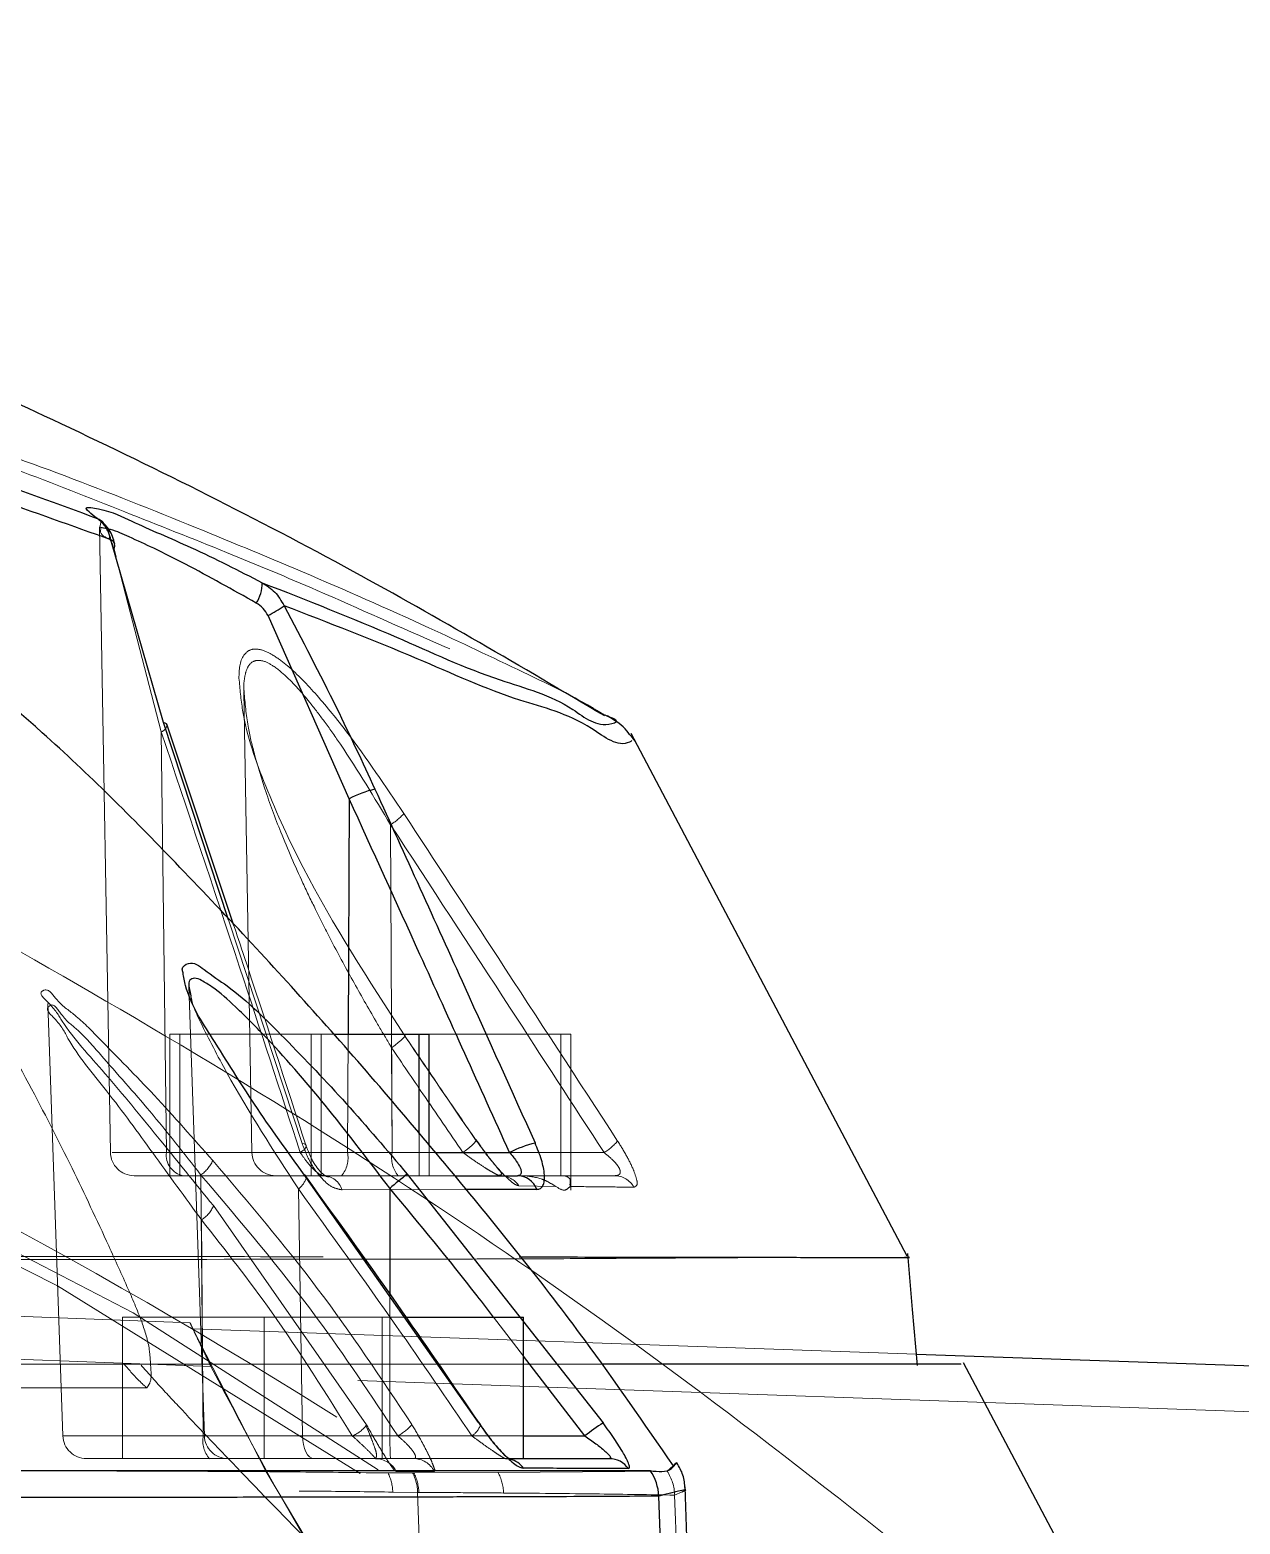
# Model space of a CAD drawing. Header units: millimetres. Extents: x 126 to 938, y 244 to 707.
# Drawn here: x 715.338 to 716.621, y 566.118 to 567.702 of the extents above; entities that cross this region are included whole.
import ezdxf

# ---------------------------------------------------------------- set-up
doc = ezdxf.new("R2010")
doc.units = ezdxf.units.MM
doc.linetypes.add('HIDDEN', pattern=[1.905, 1.27, -0.635])

msp = doc.modelspace()

# ---------------------------------------------------------------- linework, layer by layer
at = {"color": 7, "linetype": 'HIDDEN', "lineweight": 18}
for p, q in [((715.4132, 567.18), (715.4117, 567.1732)), ((715.4117, 567.1751), (715.4233, 566.5118)), ((715.4129, 567.1726), (715.4128, 567.1719)), ((715.4132, 567.1745), (715.4129, 567.1726)), ((715.429, 567.1436), (715.4771, 566.958)), ((715.5647, 567.0007), (715.5733, 566.5118)), ((715.4771, 566.958), (715.4826, 566.5118)), ((715.9778, 566.95), (715.9752, 566.9532)), ((715.9802, 566.947), (715.9778, 566.95)), ((715.7203, 566.8594), (715.7218, 566.5118)), ((715.6265, 566.5213), (715.5483, 566.7587)), ((715.5229, 566.2114), (715.5062, 566.6883)), ((715.3569, 566.6699), (715.3729, 566.2114)), ((715.6604, 566.6373), (715.4862, 566.6373)), ((715.4862, 566.6373), (715.4862, 566.4873)), ((715.4967, 566.4873), (715.4967, 566.6373)), ((715.7612, 566.6373), (715.4967, 566.6373)), ((715.9007, 566.6373), (715.6362, 566.6373)), ((715.6362, 566.6373), (715.6362, 566.4873)), ((715.6467, 566.4873), (715.6467, 566.6373)), ((715.6467, 566.6373), (715.9112, 566.6373)), ((715.6753, 566.6373), (715.6747, 566.5118)), ((715.9007, 566.4873), (715.9007, 566.6373)), ((715.9112, 566.4719), (715.9112, 566.6373)), ((715.7213, 566.623), (715.7218, 566.5118)), ((715.7507, 566.4873), (715.7507, 566.5312)), ((715.6747, 566.5118), (715.4251, 566.5118)), ((715.6245, 566.5118), (715.4826, 566.5118)), ((715.5733, 566.5118), (715.7218, 566.5118)), ((715.6747, 566.5118), (715.7673, 566.5118)), ((715.9466, 566.5118), (715.7218, 566.5118)), ((715.7218, 566.5118), (715.797, 566.5118)), ((715.7612, 566.4873), (715.7612, 566.519)), ((715.5192, 566.488), (715.5217, 566.2114)), ((715.6684, 566.4873), (715.4483, 566.4873)), ((715.7507, 566.4873), (715.4862, 566.4873)), ((715.4967, 566.4873), (715.7612, 566.4873)), ((715.5002, 566.4873), (715.6492, 566.4873)), ((715.5983, 566.4873), (715.7283, 566.4873)), ((715.6225, 566.4732), (715.6269, 566.2114)), ((715.9007, 566.4873), (715.6362, 566.4873)), ((715.8615, 566.4873), (715.6467, 566.4873)), ((715.6492, 566.4873), (715.7884, 566.4873)), ((715.8547, 566.4873), (715.6684, 566.4873)), ((715.8002, 566.4726), (715.6688, 566.4722)), ((715.7283, 566.4873), (715.9576, 566.4873)), ((715.8364, 566.4873), (715.7283, 566.4873)), ((715.8615, 566.4873), (715.8364, 566.4873)), ((715.8562, 566.4766), (715.8955, 566.476)), ((715.9007, 566.4873), (715.9048, 566.4873)), ((715.9576, 566.4873), (715.9048, 566.4873)), ((715.5197, 566.4406), (715.5217, 566.2114)), ((715.5325, 566.4555), (715.6947, 566.2231)), ((715.7195, 566.3618), (715.7196, 566.2114)), ((716.9549, 566.2256), (713.2468, 566.3553)), ((715.5077, 566.3314), (714.7834, 566.359)), ((714.7858, 566.3588), (715.5076, 566.3313)), ((715.4362, 566.1873), (715.4362, 566.3373)), ((715.4362, 566.3373), (715.7112, 566.3373)), ((715.7112, 566.3373), (715.4362, 566.3373)), ((715.5862, 566.1873), (715.5862, 566.3373)), ((715.5862, 566.3373), (715.7351, 566.3373)), ((715.8612, 566.3373), (715.5862, 566.3373)), ((715.7112, 566.1873), (715.7112, 566.3373)), ((715.8612, 566.2959), (715.8294, 566.3373)), ((715.5106, 566.325), (716.2778, 566.2982)), ((715.5298, 566.285), (714.7867, 566.3132)), ((715.9442, 566.2873), (712.4737, 566.2873)), ((715.3158, 566.2873), (715.4378, 566.2873)), ((715.4378, 566.2873), (716.3251, 566.2873)), ((715.315, 566.2623), (715.4617, 566.2623)), ((715.315, 566.2623), (715.4618, 566.2623)), ((715.4618, 566.2623), (715.4617, 566.2623)), ((715.6978, 566.2134), (715.6944, 566.2217)), ((715.8155, 566.2232), (715.8141, 566.2252)), ((715.3729, 566.2114), (715.5217, 566.2114)), ((715.7279, 566.2114), (715.5217, 566.2114)), ((715.5217, 566.2114), (715.6797, 566.2114)), ((715.6269, 566.2114), (715.5229, 566.2114)), ((715.5229, 566.2114), (715.7196, 566.2114)), ((715.8065, 566.2114), (715.6269, 566.2114)), ((715.7196, 566.2114), (715.8612, 566.2114)), ((715.3978, 566.1873), (715.5282, 566.1873)), ((715.4362, 566.1873), (715.7112, 566.1873)), ((715.7112, 566.1873), (715.4362, 566.1873)), ((715.5282, 566.1873), (715.7445, 566.1873)), ((715.7042, 566.1873), (715.5282, 566.1873)), ((715.5478, 566.1873), (715.6389, 566.1873)), ((715.7201, 566.1873), (715.5478, 566.1873)), ((715.5862, 566.1873), (715.8612, 566.1873)), ((715.8612, 566.1873), (715.5862, 566.1873)), ((715.6389, 566.1873), (715.8421, 566.1873)), ((715.7445, 566.1873), (715.7042, 566.1873)), ((715.9524, 566.1873), (715.7201, 566.1873)), ((715.7435, 566.1723), (715.7175, 566.1721)), ((715.7264, 566.1735), (715.7666, 566.1737)), ((715.8341, 566.1727), (715.7448, 566.1723)), ((716.0136, 566.1739), (715.8341, 566.1727)), ((716.0195, 566.1792), (716.0136, 566.1739)), ((715.7225, 566.1518), (715.7489, 566.1513)), ((715.7489, 566.1513), (715.7529, 566.0373)), ((716.0214, 566.1486), (716.0294, 566.1521))]:
    msp.add_line(p, q, dxfattribs=at)
at = {"color": 7, "linetype": 'Continuous', "lineweight": 25}
for p, q in [((715.4135, 567.1817), (715.4132, 567.18)), ((715.4795, 566.9677), (715.4238, 567.1616)), ((715.4268, 567.1517), (715.429, 567.1436)), ((715.6764, 566.8869), (715.5904, 567.0812)), ((715.5483, 566.7587), (715.4795, 566.9677)), ((715.5541, 566.7525), (715.4833, 566.9649)), ((715.9491, 566.9748), (715.9477, 566.9756)), ((715.6764, 566.8869), (715.6753, 566.6373)), ((715.5062, 566.6883), (715.5084, 566.6781)), ((715.6604, 566.6373), (715.7507, 566.6373)), ((715.7507, 566.6373), (715.7612, 566.6373)), ((715.7507, 566.5312), (715.7507, 566.6373)), ((715.7612, 566.519), (715.7612, 566.6373)), ((715.7673, 566.5118), (715.8464, 566.5118)), ((715.8134, 566.2255), (715.6289, 566.488)), ((715.7379, 566.4889), (715.9455, 566.2253)), ((715.7194, 566.4739), (715.7195, 566.3618)), ((715.7884, 566.4873), (715.8547, 566.4873)), ((715.8754, 566.4728), (715.8002, 566.4726)), ((715.7351, 566.3373), (715.8612, 566.3373)), ((715.8612, 566.1873), (715.8612, 566.3373)), ((716.2778, 566.2982), (717.0033, 566.2728)), ((715.9262, 566.2114), (715.8612, 566.2959)), ((716.3247, 566.2873), (715.9442, 566.2873)), ((716.54, 565.8872), (716.3278, 566.2889)), ((715.8223, 566.2133), (715.8155, 566.2232)), ((715.8612, 566.2114), (715.9262, 566.2114)), ((715.8421, 566.1873), (715.9524, 566.1873)), ((716.0368, 566.0365), (716.0325, 566.1573))]:
    msp.add_line(p, q, dxfattribs=at)
at = {"color": 7, "linetype": 'Continuous', "lineweight": 25, "flags": 128}
for points in [[(715.4833, 566.9649), (715.4833, 566.9654), (715.4826, 566.9664), (715.4814, 566.9672), (715.4795, 566.9677)], [(716.268, 566.4021), (716.1762, 566.5758), (715.9753, 566.9562)], [(716.2788, 566.2861), (716.2736, 566.3454), (716.2685, 566.4046)], [(715.8155, 566.2231), (715.8154, 566.224), (715.8147, 566.225), (715.8134, 566.2255)], [(716.0087, 566.0373), (716.0064, 566.099), (716.0045, 566.1476)]]:
    msp.add_lwpolyline(points, dxfattribs=at)
at = {"color": 7, "linetype": 'HIDDEN', "lineweight": 18, "flags": 128}
for points in [[(715.7346, 566.6368), (715.7355, 566.6366), (715.7356, 566.6359), (715.7349, 566.6346), (715.7334, 566.6329), (715.7313, 566.6308), (715.7284, 566.6284), (715.7251, 566.6257), (715.7213, 566.623)], [(715.6245, 566.5118), (715.627, 566.5135), (715.6289, 566.5151), (715.6302, 566.5167), (715.6308, 566.518), (715.6307, 566.5192), (715.6299, 566.5202), (715.6285, 566.5209), (715.6265, 566.5213)], [(715.8103, 566.5258), (715.8111, 566.5256), (715.8111, 566.5248), (715.8104, 566.5235), (715.8089, 566.5218), (715.8067, 566.5197), (715.8039, 566.5172), (715.8007, 566.5146), (715.797, 566.5118)], [(715.6389, 566.1873), (715.6366, 566.1877), (715.6344, 566.1891), (715.6323, 566.1913), (715.6305, 566.1943), (715.629, 566.1979), (715.6279, 566.2021), (715.6272, 566.2066), (715.6269, 566.2114)], [(715.8421, 566.1873), (715.8449, 566.1871), (715.847, 566.1867)], [(716.0214, 566.1486), (716.0236, 566.0863), (716.0254, 566.0373)]]:
    msp.add_lwpolyline(points, dxfattribs=at)
at = {"color": 7, "linetype": 'Continuous', "lineweight": 25}
for centre, radius, start, end in [((715.4002, 567.1648), 0.0215, 38.8161, 65.2087), ((715.4215, 567.1555), 0.0065, 324.8113, 69.6792), ((715.5476, 567.1149), 0.0365, 325.9733, 1.8899), ((715.5134, 567.2273), 0.1651, 297.7986, 304.6979), ((715.7297, 566.7865), 0.1137, 103.2677, 117.998), ((715.9005, 566.4086), 0.1165, 103.379, 117.6683), ((715.6287, 566.4857), 0.00231, 356.9777, 84.062), ((716.0874, 566.0382), 0.5703, 127.7966, 130.1902), ((715.8542, 566.4645), 0.0228, 21.3434, 88.6493), ((716.2304, 565.8075), 0.5056, 124.2855, 126.988), ((715.9523, 566.1627), 0.0245, 34.8557, 89.8352), ((715.8417, 566.1635), 0.0238, 34.6751, 77.1637), ((715.9543, 566.1458), 0.0503, 1.9631, 34.8042)]:
    msp.add_arc(centre, radius, start, end, dxfattribs=at)
at = {"color": 7, "linetype": 'HIDDEN', "lineweight": 18}
for centre, radius, start, end in [((715.4016, 567.1647), 0.0205, 353.5148, 41.4724), ((712.4737, 561.1872), 5.95, 2.00006, 86.80824), ((712.4737, 561.1872), 5.95, 2.00004, 86.80827), ((712.4737, 561.1873), 5.9354, 1.99996, 88.00004), ((715.4734, 566.9675), 0.0103, 291.3907, 345.412), ((715.6843, 566.9163), 0.0673, 302.2702, 317.9914), ((712.4737, 561.1873), 5.5, 270, 90), ((712.4737, 561.1873), 5.5, 270, 90), ((715.9153, 566.5632), 0.0602, 301.3799, 319.3782), ((715.4483, 566.5123), 0.025, 181.012, 269.994), ((715.5046, 566.509), 0.0222, 172.6434, 258.5962), ((715.5983, 566.5123), 0.025, 181.012, 269.9872), ((715.6459, 566.5062), 0.0293, 319.8593, 11.0954), ((715.7503, 566.5062), 0.029, 168.8194, 220.6945), ((715.7503, 566.5062), 0.029, 168.8194, 220.6945), ((715.4962, 566.5198), 0.0392, 305.9541, 335.1206), ((715.609, 566.4916), 0.0228, 306.0984, 344.7048), ((715.6483, 566.4657), 0.0216, 17.6724, 87.5001), ((715.8363, 566.4633), 0.024, 33.7983, 89.7246), ((715.9574, 566.4633), 0.024, 29.5206, 89.629), ((715.5054, 566.4659), 0.029, 299.3311, 338.9635), ((717.7737, 567.3873), 2.5, 205.1443, 266.2216), ((715.6672, 566.243), 0.034, 291.5929, 324.0673), ((715.7044, 566.2562), 0.0506, 297.6944, 319.4354), ((715.7936, 566.2305), 0.0231, 303.8633, 341.1182), ((715.3978, 566.2123), 0.025, 182.0031, 269.9993), ((715.5497, 566.2059), 0.0285, 168.9655, 221.0303), ((715.5497, 566.2059), 0.0285, 168.9655, 221.0303), ((715.5478, 566.2123), 0.025, 181.9914, 270.0042), ((716.0128, 566.2055), 0.2932, 178.8516, 183.5684), ((715.7042, 566.1624), 0.0248, 26.4535, 89.9429), ((715.7445, 566.1624), 0.0249, 27.1347, 89.9538), ((715.6724, 566.1501), 0.0502, 1.9128, 25.9538), ((715.6989, 566.1496), 0.0501, 1.9948, 26.8904), ((715.7001, 566.1496), 0.0502, 2.0044, 26.8957), ((715.7899, 566.1491), 0.0502, 1.9962, 28.0735), ((715.9714, 566.1469), 0.0501, 1.9676, 32.5957)]:
    msp.add_arc(centre, radius, start, end, dxfattribs=at)
at = {"color": 7, "linetype": 'Continuous', "lineweight": 25}
for points, knots in [([(715.9473, 566.9748), (715.8589, 567.0269), (715.6709, 567.1376), (715.3822, 567.282), (715.0989, 567.408), (714.8409, 567.4984), (714.611, 567.5636), (714.3762, 567.6161), (714.1415, 567.6544), (713.9136, 567.6777), (713.73, 567.6878), (713.5792, 567.6897), (713.4399, 567.6918), (713.287, 567.6943), (713.1261, 567.697), (712.9588, 567.6993), (712.7906, 567.7011), (712.608, 567.7022), (712.4231, 567.7024), (712.2382, 567.7016), (712.0651, 567.7001), (711.9007, 567.6981), (711.7619, 567.696), (711.6575, 567.6943), (711.586, 567.6931), (711.5201, 567.692), (711.4307, 567.6906), (711.2946, 567.6892), (711.1095, 567.6831), (710.8739, 567.6625), (710.5927, 567.621), (710.2905, 567.553), (709.966, 567.453), (709.6233, 567.3111), (709.281, 567.1416), (709.0601, 567.0087), (708.9613, 566.9493)], [0, 0, 0, 0, 0.042317, 0.089996, 0.133112, 0.170162, 0.202711, 0.231659, 0.269359, 0.300793, 0.326131, 0.345201, 0.363018, 0.383587, 0.408298, 0.429454, 0.452599, 0.477716, 0.504787, 0.528891, 0.554031, 0.576178, 0.596736, 0.611307, 0.619266, 0.626248, 0.638513, 0.65615, 0.682407, 0.714891, 0.753716, 0.799573, 0.842587, 0.893645, 0.952443, 1, 1, 1, 1]), ([(712.5379, 567.6533), (712.6813, 567.6507), (712.9647, 567.6455), (713.384, 567.6158), (713.7896, 567.5787), (714.1747, 567.5223), (714.5328, 567.45), (714.8581, 567.3673), (715.148, 567.2802), (715.3259, 567.2149), (715.4092, 567.1843)], [0, 0, 0, 0, 0.147075, 0.29069, 0.431075, 0.564792, 0.689696, 0.805592, 0.909034, 1, 1, 1, 1]), ([(715.4238, 567.1616), (715.3418, 567.1909), (715.1666, 567.2535), (714.8813, 567.3369), (714.5611, 567.4167), (714.2087, 567.4866), (713.8291, 567.5421), (713.4284, 567.5787), (713.0134, 567.6086), (712.7329, 567.615), (712.591, 567.6182)], [0, 0, 0, 0, 0.0905468, 0.193578, 0.3091219, 0.4337747, 0.5672582, 0.7080876, 0.8523397, 1, 1, 1, 1]), ([(715.4092, 567.1843), (715.4028, 567.1891), (715.3912, 567.1978), (715.4233, 567.1926), (715.4522, 567.1776), (715.5148, 567.1518), (715.5594, 567.1288), (715.584, 567.1161)], [0, 0, 0, 0, 0.072597, 0.131029, 0.302487, 0.615751, 1, 1, 1, 1]), ([(715.4238, 567.1616), (715.423, 567.1643), (715.4214, 567.1693), (715.4172, 567.1775), (715.4122, 567.1817), (715.4092, 567.1843)], [0, 0, 0, 0, 0.3038554, 0.5699757, 1, 1, 1, 1]), ([(715.5778, 567.0945), (715.5529, 567.1085), (715.5171, 567.1286), (715.4719, 567.1516), (715.4454, 567.1636), (715.427, 567.172), (715.4166, 567.1739), (715.4132, 567.1745)], [0, 0, 0, 0, 0.466757, 0.672248, 0.828442, 0.943209, 1, 1, 1, 1]), ([(715.4279, 567.1569), (715.4272, 567.1597), (715.4257, 567.1649), (715.4215, 567.1738), (715.4166, 567.1786), (715.4135, 567.1817)], [0, 0, 0, 0, 0.297399, 0.559316, 1, 1, 1, 1]), ([(715.584, 567.1161), (715.5888, 567.1131), (715.5986, 567.1068), (715.6044, 567.0967), (715.6074, 567.0916)], [0, 0, 0, 0, 0.485647, 1, 1, 1, 1]), ([(715.584, 567.1161), (715.6317, 567.0974), (715.7163, 567.0643), (715.824, 567.0138), (715.9039, 566.9939), (715.9391, 566.9613), (715.9636, 566.9696), (715.9551, 566.9726), (715.9491, 566.9748)], [0, 0, 0, 0, 0.368537, 0.653771, 0.853766, 0.958783, 0.971157, 1, 1, 1, 1]), ([(715.5904, 567.0812), (715.5888, 567.0839), (715.5856, 567.0893), (715.5804, 567.0927), (715.5778, 567.0945)], [0, 0, 0, 0, 0.501374, 1, 1, 1, 1]), ([(715.9761, 566.9486), (715.9753, 566.9481), (715.9622, 566.9401), (715.92, 566.9752), (715.8469, 566.9914), (715.7377, 567.0417), (715.6544, 567.0736), (715.6073, 567.0916)], [0, 0, 0, 0, 0.007425, 0.114788, 0.321322, 0.617007, 1, 1, 1, 1]), ([(715.6074, 567.0916), (715.6262, 567.0556), (715.6599, 566.9916), (715.6903, 566.926), (715.7037, 566.8972)], [0, 0, 0, 0, 0.560828, 1, 1, 1, 1]), ([(716.0201, 566.1796), (715.9891, 566.2246), (715.9172, 566.3291), (715.7899, 566.4873), (715.6456, 566.6563), (715.4986, 566.8141), (715.3635, 566.9502), (715.2719, 567.0239), (715.2316, 567.0564)], [0, 0, 0, 0, 0.138375, 0.321669, 0.514597, 0.701988, 0.868716, 1, 1, 1, 1]), ([(715.9752, 566.9532), (715.9732, 566.9559), (715.9666, 566.9649), (715.9569, 566.9707), (715.9501, 566.9748)], [0, 0, 0, 0, 0.302793, 1, 1, 1, 1]), ([(715.8464, 566.5118), (715.8147, 566.5819), (715.7583, 566.707), (715.7014, 566.8319), (715.6764, 566.8869)], [0, 0, 0, 0, 0.560018, 1, 1, 1, 1]), ([(715.7037, 566.8972), (715.7355, 566.8272), (715.7923, 566.7022), (715.8487, 566.577), (715.8735, 566.522)], [0, 0, 0, 0, 0.5599785, 1, 1, 1, 1]), ([(715.5002, 566.7025), (715.4998, 566.7038), (715.4983, 566.708), (715.5092, 566.7164), (715.5265, 566.7024), (715.5611, 566.6801), (715.6114, 566.6297), (715.6746, 566.5637), (715.7166, 566.5142), (715.7379, 566.4889)], [0, 0, 0, 0, 0.011172, 0.037693, 0.090691, 0.179945, 0.423608, 0.706073, 1, 1, 1, 1]), ([(715.6289, 566.488), (715.6109, 566.5129), (715.5766, 566.5601), (715.5356, 566.6271), (715.5055, 566.6727), (715.501, 566.6979), (715.5002, 566.7025)], [0, 0, 0, 0, 0.365852, 0.694776, 0.944398, 1, 1, 1, 1]), ([(715.7194, 566.4739), (715.6982, 566.5018), (715.6567, 566.5563), (715.6018, 566.6205), (715.5597, 566.6632), (715.5365, 566.6842), (715.5215, 566.6936), (715.5134, 566.6976), (715.5062, 566.695), (715.5062, 566.6907), (715.5062, 566.6883)], [0, 0, 0, 0, 0.331024, 0.646108, 0.795359, 0.898188, 0.938388, 0.964004, 0.979708, 1, 1, 1, 1]), ([(715.8754, 566.4728), (715.8767, 566.473), (715.8794, 566.4734), (715.8822, 566.477), (715.8834, 566.482), (715.8835, 566.4913), (715.8804, 566.5051), (715.8759, 566.516), (715.8735, 566.522)], [0, 0, 0, 0, 0.0699534, 0.1425405, 0.2348328, 0.3511089, 0.6486733, 1, 1, 1, 1]), ([(715.8464, 566.5118), (715.8489, 566.5089), (715.8533, 566.5037), (715.8575, 566.4967), (715.8589, 566.492), (715.8588, 566.4893), (715.8571, 566.4874), (715.8556, 566.4873), (715.8547, 566.4873)], [0, 0, 0, 0, 0.374051, 0.669721, 0.777573, 0.854455, 0.919949, 1, 1, 1, 1]), ([(715.8141, 566.2252), (715.7872, 566.2645), (715.7274, 566.3522), (715.6653, 566.4382), (715.631, 566.4856)], [0, 0, 0, 0, 0.448741, 1, 1, 1, 1]), ([(715.8294, 566.3373), (715.8237, 566.3448), (715.7882, 566.3912), (715.7508, 566.4362), (715.7194, 566.4739)], [0, 0, 0, 0, 0.16196, 1, 1, 1, 1]), ([(715.8566, 566.4011), (715.8975, 566.4011), (715.9883, 566.401), (716.1345, 566.4007), (716.1849, 566.4007), (716.2805, 566.4005), (716.2664, 566.4006), (716.2653, 566.4006)], [0, 0, 0, 0, 0.305211, 0.676723, 0.905794, 0.992756, 1, 1, 1, 1]), ([(715.8134, 566.2255), (715.8174, 566.2198), (715.8254, 566.2085), (715.8365, 566.1957), (715.8455, 566.1867), (715.8515, 566.1817), (715.8566, 566.1781), (715.8599, 566.1774), (715.8613, 566.1771)], [0, 0, 0, 0, 0.30096, 0.598981, 0.735095, 0.85137, 0.94052, 1, 1, 1, 1]), ([(715.9724, 566.1767), (715.9729, 566.1771), (715.9742, 566.1781), (715.9725, 566.182), (715.9707, 566.1867), (715.9654, 566.1961), (715.9572, 566.2091), (715.9496, 566.2197), (715.9455, 566.2253)], [0, 0, 0, 0, 0.026653, 0.083757, 0.181452, 0.312833, 0.637631, 1, 1, 1, 1]), ([(715.9262, 566.2114), (715.9301, 566.2086), (715.9375, 566.2035), (715.9457, 566.1971), (715.9508, 566.1922), (715.9528, 566.1901), (715.954, 566.1877), (715.9529, 566.1874), (715.9524, 566.1873)], [0, 0, 0, 0, 0.382205, 0.710039, 0.838455, 0.922136, 0.966026, 1, 1, 1, 1]), ([(715.8475, 566.1866), (715.8472, 566.1867), (715.8459, 566.187), (715.8438, 566.1889), (715.8421, 566.1904), (715.8411, 566.1912)], [0, 0, 0, 0, 0.126578, 0.512739, 1, 1, 1, 1]), ([(712.4737, 566.1728), (712.5002, 566.1727), (712.5703, 566.1725), (712.7006, 566.1725), (712.8811, 566.1726), (713.076, 566.1729), (713.2652, 566.1732), (713.428, 566.1734), (713.5788, 566.1735), (713.7838, 566.1737), (714.0422, 566.1739), (714.3406, 566.1739), (714.5412, 566.1739), (714.6491, 566.1738), (714.6815, 566.1738), (714.7136, 566.1738), (714.7454, 566.1737), (714.7769, 566.1737), (714.8004, 566.1737), (714.8211, 566.1737), (714.8438, 566.1737), (714.9346, 566.1739), (715.0654, 566.1743), (715.228, 566.1746), (715.3613, 566.1746), (715.484, 566.1747), (715.6223, 566.1747), (715.7635, 566.1746), (715.8954, 566.1746), (715.9675, 566.1746), (715.9956, 566.1745)], [0, 0, 0, 0, 0.022639, 0.05964, 0.111041, 0.176361, 0.225683, 0.272199, 0.315002, 0.354165, 0.446849, 0.535046, 0.608422, 0.617704, 0.626907, 0.636026, 0.645064, 0.654016, 0.662882, 0.665033, 0.671656, 0.682263, 0.742346, 0.783093, 0.820739, 0.855872, 0.887635, 0.938534, 0.976141, 1, 1, 1, 1]), ([(715.9724, 566.1767), (715.9563, 566.1768), (715.9193, 566.1769), (715.8822, 566.177), (715.8613, 566.1771)], [0, 0, 0, 0, 0.4351633, 1, 1, 1, 1]), ([(715.9956, 566.1745), (716.004, 566.1735), (716.0153, 566.1721), (716.0217, 566.1805), (716.0234, 566.1826)], [0, 0, 0, 0, 0.7438992, 1, 1, 1, 1]), ([(716.0234, 566.1826), (716.0235, 566.1828), (716.0251, 566.1844), (716.0221, 566.1817), (716.0195, 566.1792)], [0, 0, 0, 0, 0.089742, 1, 1, 1, 1]), ([(716.0326, 566.1556), (716.0321, 566.1604), (716.0311, 566.1701), (716.0263, 566.1785), (716.0238, 566.1827)], [0, 0, 0, 0, 0.500618, 1, 1, 1, 1]), ([(716.0294, 566.1521), (716.0302, 566.1525), (716.0403, 566.1568), (716.0216, 566.152), (716.0045, 566.1476)], [0, 0, 0, 0, 0.085687, 1, 1, 1, 1]), ([(716.0045, 566.1476), (715.9959, 566.1475), (715.9737, 566.1472), (715.9307, 566.147), (715.8886, 566.1468), (715.8516, 566.1467), (715.8258, 566.1467), (715.7973, 566.1466), (715.7659, 566.1465), (715.7314, 566.1465), (715.6936, 566.1464), (715.6524, 566.1463), (715.6108, 566.1463), (715.5664, 566.1462), (715.5164, 566.1462), (715.4543, 566.1462), (715.3786, 566.1462), (715.2978, 566.1462), (715.2119, 566.1462), (715.119, 566.1461), (715.0152, 566.146), (714.9116, 566.1459), (714.8095, 566.1459), (714.6981, 566.146), (714.5595, 566.1463), (714.3904, 566.1467), (714.2061, 566.1473), (714.0257, 566.1478), (713.8668, 566.1482), (713.6334, 566.1488), (713.3135, 566.1495), (712.8966, 566.1504), (712.6153, 566.151), (712.4736, 566.1513)], [0, 0, 0, 0, 0.007295, 0.018936, 0.036507, 0.043073, 0.050359, 0.058414, 0.067291, 0.077042, 0.087719, 0.099375, 0.112065, 0.123051, 0.137103, 0.154569, 0.175848, 0.201382, 0.223245, 0.248781, 0.280383, 0.311407, 0.336837, 0.367103, 0.40609, 0.454555, 0.510776, 0.562671, 0.607877, 0.645744, 0.760986, 0.879636, 1, 1, 1, 1])]:
    msp.add_open_spline(points, degree=3, knots=knots, dxfattribs=at)
at = {"color": 7, "linetype": 'HIDDEN', "lineweight": 18}
for points, knots in [([(715.9477, 566.9756), (715.9412, 566.9795), (715.9133, 566.9962), (715.8504, 567.0262), (715.7504, 567.0739), (715.6317, 567.126), (715.5001, 567.1804), (715.3693, 567.2326), (715.2478, 567.2751), (715.1455, 567.3061), (715.0622, 567.2993), (714.9892, 567.2853), (714.9186, 567.2664), (714.8484, 567.2427), (714.7899, 567.2195), (714.7425, 567.199), (714.7061, 567.1829), (714.6698, 567.1646), (714.6365, 567.153), (714.6028, 567.1229), (714.6496, 567.0715), (714.7195, 567.0233), (714.8464, 566.9477), (714.9436, 566.8941), (714.9988, 566.8636)], [0, 0, 0, 0, 0.011936, 0.051158, 0.109448, 0.186174, 0.254949, 0.333375, 0.407333, 0.458071, 0.499303, 0.536937, 0.575143, 0.613973, 0.653423, 0.674197, 0.695107, 0.716126, 0.737294, 0.753217, 0.774677, 0.824166, 0.900159, 1, 1, 1, 1]), ([(714.6555, 567.077), (714.6444, 567.0913), (714.6229, 567.1193), (714.6766, 567.1406), (714.7137, 567.1595), (714.7583, 567.1795), (714.8061, 567.2003), (714.8593, 567.2215), (714.9173, 567.2421), (714.9755, 567.2597), (715.0338, 567.2735), (715.0941, 567.2843), (715.1603, 567.2885), (715.2375, 567.2662), (715.3307, 567.2343), (715.4363, 567.1921), (715.5425, 567.15), (715.6565, 567.1026), (715.7623, 567.054), (715.8775, 567.0065), (715.9153, 566.9746), (715.9883, 566.9553), (715.9766, 566.9489), (715.9761, 566.9486)], [0, 0, 0, 0, 0.029246, 0.056922, 0.089263, 0.121392, 0.15326, 0.195282, 0.236723, 0.277559, 0.317818, 0.35755, 0.401531, 0.450037, 0.51794, 0.601079, 0.679108, 0.749216, 0.848332, 0.923568, 0.9741, 0.99889, 1, 1, 1, 1]), ([(715.4128, 567.1719), (715.4128, 567.1716), (715.4119, 567.1672), (715.4171, 567.1647), (715.422, 567.1624)], [0, 0, 0, 0, 0.050745, 1, 1, 1, 1]), ([(715.422, 567.1624), (715.4224, 567.1619), (715.4236, 567.1608), (715.4248, 567.1584), (715.426, 567.1553), (715.4265, 567.153), (715.4268, 567.1517)], [0, 0, 0, 0, 0.172485, 0.398149, 0.678952, 1, 1, 1, 1]), ([(712.6612, 567.1424), (712.8404, 567.1324), (713.1987, 567.1123), (713.7325, 567.0228), (714.2581, 566.8877), (714.7649, 566.7048), (715.2391, 566.4835), (715.6788, 566.2295), (716.0881, 565.9453), (716.4717, 565.6287), (716.8495, 565.2597), (717.2124, 564.8343), (717.5493, 564.3501), (717.8365, 563.8355), (718.0704, 563.2956), (718.2541, 562.7362), (718.3289, 562.3517), (718.3663, 562.1595)], [0, 0, 0, 0, 0.065567, 0.131073, 0.19746, 0.26369, 0.327713, 0.388479, 0.449099, 0.509626, 0.570066, 0.641911, 0.713662, 0.78533, 0.856935, 0.928487, 1, 1, 1, 1]), ([(715.7343, 566.8712), (715.7147, 566.9005), (715.6857, 566.9437), (715.6437, 566.9957), (715.6178, 567.0231), (715.5972, 567.0388), (715.5843, 567.0454), (715.5721, 567.0465), (715.5599, 567.0358), (715.5597, 567.0237), (715.5595, 567.0149)], [0, 0, 0, 0, 0.380745, 0.56107, 0.721238, 0.786969, 0.838925, 0.876911, 0.910314, 1, 1, 1, 1]), ([(715.5649, 567.0007), (715.5649, 567.0013), (715.5642, 567.0064), (715.5653, 567.015), (715.5676, 567.0257), (715.5741, 567.0339), (715.5857, 567.0339), (715.5977, 567.0271), (715.6156, 567.0119), (715.6333, 566.9911), (715.6517, 566.967), (715.681, 566.9251), (715.703, 566.8882), (715.7203, 566.8594)], [0, 0, 0, 0, 0.007287, 0.05799, 0.095533, 0.130297, 0.164761, 0.213906, 0.283447, 0.426758, 0.518579, 0.623891, 1, 1, 1, 1]), ([(715.5595, 567.0149), (715.5606, 567.0035), (715.564, 566.9641), (715.5881, 566.8964), (715.6419, 566.7795), (715.6969, 566.6948), (715.7346, 566.6368)], [0, 0, 0, 0, 0.081654, 0.281555, 0.507178, 1, 1, 1, 1]), ([(715.7213, 566.623), (715.7208, 566.6239), (715.7158, 566.6322), (715.7024, 566.655), (715.6814, 566.6916), (715.6595, 566.7321), (715.6416, 566.7675), (715.6232, 566.8059), (715.6047, 566.8483), (715.5876, 566.8942), (715.5764, 566.9317), (715.5679, 566.9661), (715.566, 566.9883), (715.5649, 567.0007)], [0, 0, 0, 0, 0.0076695, 0.0705881, 0.1924925, 0.3150774, 0.4059409, 0.4816, 0.624742, 0.7430298, 0.837721, 0.9099956, 1, 1, 1, 1]), ([(715.4771, 566.958), (715.5049, 566.8748), (715.5546, 566.7263), (715.6032, 566.5774), (715.6245, 566.5118)], [0, 0, 0, 0, 0.559684, 1, 1, 1, 1]), ([(715.961, 566.524), (715.9188, 566.5889), (715.8433, 566.7047), (715.7676, 566.8203), (715.7343, 566.8712)], [0, 0, 0, 0, 0.560014, 1, 1, 1, 1]), ([(715.7203, 566.8594), (715.7626, 566.7945), (715.8382, 566.6788), (715.9135, 566.5628), (715.9466, 566.5118)], [0, 0, 0, 0, 0.559986, 1, 1, 1, 1]), ([(715.2062, 566.7937), (715.2312, 566.7577), (715.278, 566.6902), (715.3351, 566.5894), (715.3816, 566.4982), (715.4159, 566.4253), (715.4408, 566.3701), (715.4567, 566.3335), (715.4652, 566.3047), (715.4658, 566.284), (715.4671, 566.27), (715.4631, 566.2641), (715.4618, 566.2623)], [0, 0, 0, 0, 0.219569, 0.412127, 0.580472, 0.732776, 0.816549, 0.883764, 0.93361, 0.96489, 0.988831, 1, 1, 1, 1]), ([(715.2062, 566.7937), (715.2873, 566.7479), (715.4573, 566.6518), (715.7048, 566.5002), (715.949, 566.3338), (716.1805, 566.1589), (716.3803, 565.998), (716.4945, 565.8888), (716.5386, 565.8467)], [0, 0, 0, 0, 0.17044, 0.357364, 0.530963, 0.711004, 0.888347, 1, 1, 1, 1]), ([(715.6308, 566.5187), (715.6089, 566.5861), (715.5835, 566.6642), (715.5576, 566.742), (715.5541, 566.7525)], [0, 0, 0, 0, 0.864644, 1, 1, 1, 1]), ([(715.5318, 566.5033), (715.5112, 566.5267), (715.4721, 566.5714), (715.4226, 566.6209), (715.3878, 566.6571), (715.3681, 566.6697), (715.3573, 566.6866), (715.3463, 566.6807), (715.3632, 566.6666), (715.3776, 566.6398), (715.4225, 566.5911), (715.4742, 566.5271), (715.5126, 566.48), (715.5325, 566.4555)], [0, 0, 0, 0, 0.169748, 0.32355, 0.387477, 0.436103, 0.463773, 0.469489, 0.494178, 0.539388, 0.66948, 0.82828, 1, 1, 1, 1]), ([(715.5084, 566.6781), (715.5088, 566.6765), (715.5107, 566.6667), (715.5239, 566.6393), (715.5589, 566.5713), (715.5962, 566.5138), (715.6225, 566.4732)], [0, 0, 0, 0, 0.0213815, 0.1265379, 0.3841521, 1, 1, 1, 1]), ([(715.5197, 566.4406), (715.5024, 566.4643), (715.4689, 566.5102), (715.4235, 566.5732), (715.3822, 566.6221), (715.3701, 566.6495), (715.3539, 566.6633), (715.3576, 566.6663), (715.3578, 566.6664)], [0, 0, 0, 0, 0.314142, 0.608714, 0.856702, 0.949594, 0.997447, 1, 1, 1, 1]), ([(715.3578, 566.6664), (715.3584, 566.667), (715.3627, 566.6711), (715.3739, 566.6528), (715.391, 566.6408), (715.423, 566.6037), (715.4669, 566.5547), (715.5013, 566.5109), (715.5192, 566.488)], [0, 0, 0, 0, 0.009064, 0.070077, 0.170574, 0.315673, 0.643308, 1, 1, 1, 1]), ([(715.7346, 566.6368), (715.7487, 566.616), (715.7738, 566.5789), (715.7991, 566.542), (715.8103, 566.5258)], [0, 0, 0, 0, 0.560027, 1, 1, 1, 1]), ([(715.8109, 566.5243), (715.7995, 566.5411), (715.7742, 566.578), (715.7491, 566.6151), (715.7354, 566.6354)], [0, 0, 0, 0, 0.452445, 1, 1, 1, 1]), ([(715.797, 566.5118), (715.7828, 566.5325), (715.7575, 566.5695), (715.7324, 566.6066), (715.7213, 566.623)], [0, 0, 0, 0, 0.55998, 1, 1, 1, 1]), ([(715.6265, 566.5213), (715.6292, 566.5144), (715.6345, 566.5008), (715.6458, 566.4854), (715.6574, 566.4747), (715.6654, 566.473), (715.6688, 566.4722)], [0, 0, 0, 0, 0.327201, 0.641343, 0.846206, 1, 1, 1, 1]), ([(715.8562, 566.4766), (715.8551, 566.4769), (715.852, 566.4778), (715.8475, 566.4815), (715.842, 566.4865), (715.8334, 566.4956), (715.8225, 566.5086), (715.8144, 566.52), (715.8103, 566.5258)], [0, 0, 0, 0, 0.053792, 0.138902, 0.25182, 0.385099, 0.68506, 1, 1, 1, 1]), ([(715.8344, 566.4878), (715.8351, 566.4879), (715.8363, 566.488), (715.8384, 566.4884), (715.8376, 566.4907), (715.8353, 566.4931), (715.8315, 566.4981), (715.8259, 566.5049), (715.8189, 566.5143), (715.8139, 566.5214), (715.8112, 566.5253)], [0, 0, 0, 0, 0.048813, 0.076508, 0.102595, 0.169561, 0.291201, 0.471736, 0.710822, 1, 1, 1, 1]), ([(715.9783, 566.4751), (715.9794, 566.4756), (715.9826, 566.4771), (715.9807, 566.4852), (715.9774, 566.495), (715.9703, 566.5091), (715.9642, 566.5189), (715.961, 566.524)], [0, 0, 0, 0, 0.061704, 0.173027, 0.366982, 0.671091, 1, 1, 1, 1]), ([(715.6492, 566.4873), (715.6485, 566.4874), (715.6468, 566.4877), (715.6442, 566.4893), (715.6412, 566.4916), (715.6379, 566.4947), (715.6344, 566.4985), (715.6298, 566.5041), (715.6266, 566.5087), (715.6245, 566.5118)], [0, 0, 0, 0, 0.060464, 0.144048, 0.252907, 0.38475, 0.526993, 0.686493, 1, 1, 1, 1]), ([(715.6552, 566.4863), (715.6546, 566.4862), (715.6529, 566.4861), (715.6502, 566.4877), (715.6469, 566.4903), (715.6434, 566.4943), (715.6398, 566.4993), (715.635, 566.5073), (715.6325, 566.514), (715.6308, 566.5187)], [0, 0, 0, 0, 0.045157, 0.115932, 0.215748, 0.341752, 0.489075, 0.652246, 1, 1, 1, 1]), ([(715.797, 566.5118), (715.801, 566.5089), (715.809, 566.5032), (715.8189, 566.4967), (715.8261, 566.4922), (715.8306, 566.4897), (715.8338, 566.4879), (715.8357, 566.4874), (715.8364, 566.4873)], [0, 0, 0, 0, 0.321603, 0.626201, 0.765313, 0.872122, 0.955008, 1, 1, 1, 1]), ([(715.9576, 566.4873), (715.9587, 566.4873), (715.9607, 566.4874), (715.9634, 566.4888), (715.964, 566.4911), (715.9636, 566.493), (715.9627, 566.4955), (715.9604, 566.4989), (715.9551, 566.5049), (715.9501, 566.509), (715.9466, 566.5118)], [0, 0, 0, 0, 0.098256, 0.167088, 0.23682, 0.279836, 0.331103, 0.458223, 0.624422, 1, 1, 1, 1]), ([(715.5192, 566.488), (715.5611, 566.4387), (715.6361, 566.3505), (715.6998, 566.2539), (715.7279, 566.2114)], [0, 0, 0, 0, 0.559298, 1, 1, 1, 1]), ([(715.7429, 566.2233), (715.7104, 566.2722), (715.6455, 566.3697), (715.5696, 566.4588), (715.5318, 566.5033)], [0, 0, 0, 0, 0.501174, 1, 1, 1, 1]), ([(715.6225, 566.4732), (715.6574, 566.4248), (715.7199, 566.3383), (715.78, 566.2502), (715.8065, 566.2114)], [0, 0, 0, 0, 0.5594478, 1, 1, 1, 1]), ([(715.8955, 566.476), (715.8926, 566.4777), (715.8878, 566.4805), (715.8769, 566.4856), (715.8681, 566.4865), (715.8615, 566.4873)], [0, 0, 0, 0, 0.281301, 0.454649, 1, 1, 1, 1]), ([(715.8955, 566.476), (715.899, 566.4736), (715.9044, 566.4699), (715.9089, 566.4742), (715.9105, 566.4758)], [0, 0, 0, 0, 0.628477, 1, 1, 1, 1]), ([(715.9048, 566.4873), (715.9073, 566.4863), (715.9113, 566.4849), (715.9104, 566.4796), (715.9105, 566.4771), (715.9105, 566.4758)], [0, 0, 0, 0, 0.473004, 0.737119, 1, 1, 1, 1]), ([(715.9105, 566.4758), (715.9234, 566.4757), (715.946, 566.4754), (715.9686, 566.4752), (715.9783, 566.4751)], [0, 0, 0, 0, 0.571323, 1, 1, 1, 1]), ([(715.6797, 566.2114), (715.652, 566.2558), (715.6027, 566.335), (715.545, 566.4084), (715.5197, 566.4406)], [0, 0, 0, 0, 0.560439, 1, 1, 1, 1]), ([(717.7591, 561.8391), (717.7498, 561.9057), (717.7308, 562.0417), (717.692, 562.2484), (717.6439, 562.4619), (717.5897, 562.6633), (717.5297, 562.8574), (717.4631, 563.0492), (717.38, 563.2606), (717.2687, 563.5106), (717.1258, 563.7891), (716.9464, 564.0891), (716.7456, 564.379), (716.5318, 564.6465), (716.3342, 564.8636), (716.1537, 565.0423), (716.0274, 565.157), (715.9354, 565.2359), (715.8851, 565.278), (715.8332, 565.3203), (715.7797, 565.3627), (715.7245, 565.4052), (715.6553, 565.4572), (715.5546, 565.5299), (715.4465, 565.6034), (715.3418, 565.6707), (715.2563, 565.7235), (715.1611, 565.7797), (715.0559, 565.8388), (714.8899, 565.9269), (714.6707, 566.0319), (714.4068, 566.1408), (714.1418, 566.235), (713.8724, 566.3153), (713.5952, 566.3832), (713.4129, 566.4159), (713.3242, 566.4318)], [0, 0, 0, 0, 0.029426, 0.060112, 0.092057, 0.125263, 0.151382, 0.18101, 0.214148, 0.250797, 0.300791, 0.35111, 0.403767, 0.455071, 0.50096, 0.532204, 0.566267, 0.575655, 0.585236, 0.59501, 0.604977, 0.615136, 0.625489, 0.642908, 0.669503, 0.68271, 0.697383, 0.713523, 0.731127, 0.750197, 0.795839, 0.837478, 0.875118, 0.918933, 0.960558, 1, 1, 1, 1]), ([(713.3706, 566.4226), (713.4996, 566.3988), (713.7853, 566.3462), (714.2144, 566.2169), (714.6537, 566.0467), (715.0702, 565.8411), (715.4615, 565.6044), (715.8254, 565.3388), (716.1602, 565.0476), (716.4972, 564.6993), (716.8233, 564.2885), (717.1228, 563.8129), (717.3664, 563.319), (717.553, 562.814), (717.6823, 562.3429), (717.7281, 562.0381), (717.7478, 561.9067)], [0, 0, 0, 0, 0.058393, 0.129283, 0.19916, 0.267999, 0.335799, 0.402573, 0.468349, 0.533163, 0.618111, 0.701402, 0.783004, 0.862851, 0.940852, 1, 1, 1, 1]), ([(712.4737, 566.4023), (712.6402, 566.4023), (712.9697, 566.4023), (713.4578, 566.4023), (713.892, 566.4022), (714.2698, 566.4021), (714.5894, 566.402), (714.8886, 566.4019), (715.1891, 566.4017), (715.48, 566.4015), (715.7078, 566.4013), (715.8276, 566.4012), (715.8566, 566.4011)], [0, 0, 0, 0, 0.147634, 0.292183, 0.432869, 0.532671, 0.627278, 0.716297, 0.798006, 0.893767, 0.974295, 1, 1, 1, 1]), ([(716.2653, 566.4006), (716.2589, 566.4006), (716.2278, 566.4007), (716.1624, 566.4007), (716.0617, 566.4002), (715.9501, 566.3996), (715.8463, 566.3989), (715.687, 566.399), (715.5526, 566.3985), (715.4044, 566.3985), (715.3747, 566.3982), (715.308, 566.3983), (715.3225, 566.398), (715.3246, 566.398)], [0, 0, 0, 0, 0.020273, 0.097997, 0.205943, 0.337707, 0.449776, 0.533474, 0.836816, 0.9001, 0.960644, 0.994128, 1, 1, 1, 1]), ([(715.5076, 566.3313), (715.5082, 566.3302), (715.5092, 566.328), (715.5102, 566.3259), (715.5106, 566.325)], [0, 0, 0, 0, 0.5597822, 1, 1, 1, 1]), ([(715.5298, 566.285), (715.5269, 566.2909), (715.5216, 566.3019), (715.5153, 566.315), (715.5113, 566.3235), (715.5093, 566.3278), (715.5082, 566.3302), (715.5077, 566.3312), (715.5076, 566.3313)], [0, 0, 0, 0, 0.384014, 0.714631, 0.845734, 0.937388, 0.991019, 1, 1, 1, 1]), ([(714.7867, 566.3132), (714.8851, 566.278), (715.0788, 566.2087), (715.3436, 566.093), (715.5852, 565.9741), (715.7306, 565.89), (715.8041, 565.8475)], [0, 0, 0, 0, 0.279685, 0.55061, 0.7728358, 1, 1, 1, 1]), ([(715.3251, 566.2873), (715.3307, 566.2873), (715.3609, 566.2873), (715.4216, 566.2873), (715.5323, 566.2873), (715.6705, 566.2873), (715.8092, 566.2873), (715.9319, 566.2873), (716.0396, 566.2873), (716.1379, 566.2873), (716.2179, 566.2873), (716.2526, 566.2873), (716.2862, 566.2873), (716.237, 566.2873), (716.2049, 566.2873), (716.1066, 566.2873), (715.9777, 566.2873), (715.7904, 566.2873), (715.5875, 566.2873), (715.3734, 566.2873), (715.1597, 566.2873), (714.9289, 566.2873), (714.652, 566.2873), (714.3251, 566.2873), (713.9484, 566.2873), (713.5917, 566.2873), (713.2616, 566.2873), (712.96, 566.2873), (712.6528, 566.2873), (712.4454, 566.2873), (712.3415, 566.2873)], [0, 0, 0, 0, 0.003481, 0.018506, 0.03722, 0.071407, 0.103332, 0.122299, 0.146738, 0.169087, 0.183811, 0.19311, 0.194895, 0.199171, 0.209157, 0.224955, 0.253478, 0.291503, 0.338514, 0.378435, 0.422738, 0.46967, 0.520045, 0.592664, 0.670212, 0.751216, 0.811491, 0.87278, 0.936256, 1, 1, 1, 1]), ([(715.4617, 566.2623), (715.4593, 566.2645), (715.4509, 566.2723), (715.4433, 566.281), (715.4378, 566.2873)], [0, 0, 0, 0, 0.284003, 1, 1, 1, 1]), ([(715.4557, 566.2863), (715.4608, 566.2806), (715.4737, 566.2661), (715.5073, 566.23), (715.5624, 566.1721), (715.6426, 566.0897), (715.7412, 565.9898), (715.8137, 565.918), (715.853, 565.879)], [0, 0, 0, 0, 0.040102, 0.102263, 0.260011, 0.461844, 0.708044, 1, 1, 1, 1]), ([(715.5298, 566.285), (715.5702, 566.2079), (715.6504, 566.055), (715.7532, 565.9163), (715.8041, 565.8475)], [0, 0, 0, 0, 0.504313, 1, 1, 1, 1]), ([(715.7264, 566.1735), (715.7259, 566.1738), (715.7242, 566.1748), (715.7219, 566.1782), (715.7184, 566.183), (715.7127, 566.1923), (715.7046, 566.2057), (715.6981, 566.2171), (715.6947, 566.2231)], [0, 0, 0, 0, 0.0318889, 0.0998793, 0.2021781, 0.3338443, 0.6519479, 1, 1, 1, 1]), ([(715.7429, 566.2233), (715.7464, 566.2174), (715.7515, 566.2087), (715.7576, 566.1972), (715.7614, 566.1896), (715.7644, 566.1831), (715.7659, 566.1784), (715.7674, 566.1753), (715.7668, 566.174), (715.7666, 566.1737)], [0, 0, 0, 0, 0.36995, 0.545935, 0.703539, 0.833071, 0.927058, 0.98126, 1, 1, 1, 1]), ([(715.6797, 566.2114), (715.6829, 566.2085), (715.6889, 566.2031), (715.6957, 566.1965), (715.7002, 566.192), (715.7023, 566.1896), (715.7037, 566.1882), (715.7041, 566.1874), (715.7042, 566.1873)], [0, 0, 0, 0, 0.374689, 0.701708, 0.8319, 0.92624, 0.983125, 1, 1, 1, 1]), ([(715.7039, 566.1878), (715.7044, 566.1881), (715.7054, 566.1889), (715.7055, 566.1928), (715.7034, 566.1991), (715.7007, 566.2066), (715.6986, 566.2117), (715.6978, 566.2134)], [0, 0, 0, 0, 0.060664, 0.134598, 0.391017, 0.798081, 1, 1, 1, 1]), ([(715.7445, 566.1873), (715.7451, 566.1873), (715.7463, 566.1874), (715.747, 566.1895), (715.746, 566.1919), (715.7442, 566.195), (715.7412, 566.1987), (715.7359, 566.2045), (715.7312, 566.2086), (715.7279, 566.2114)], [0, 0, 0, 0, 0.052972, 0.098698, 0.173439, 0.285141, 0.428111, 0.606436, 1, 1, 1, 1]), ([(715.8421, 566.1873), (715.8416, 566.1874), (715.8401, 566.188), (715.8374, 566.1897), (715.8335, 566.1921), (715.8269, 566.1966), (715.8177, 566.2031), (715.8103, 566.2086), (715.8065, 566.2114)], [0, 0, 0, 0, 0.035591, 0.110916, 0.217757, 0.358164, 0.671614, 1, 1, 1, 1]), ([(715.8411, 566.1912), (715.8408, 566.1915), (715.8389, 566.1932), (715.8335, 566.1989), (715.8274, 566.2059), (715.8234, 566.2118), (715.8223, 566.2133)], [0, 0, 0, 0, 0.039038, 0.265068, 0.808532, 1, 1, 1, 1]), ([(715.7175, 566.1721), (715.6865, 566.1724), (715.6119, 566.1734), (715.4808, 566.174), (715.346, 566.1744), (715.2145, 566.1743), (715.0906, 566.1764), (714.939, 566.1724), (714.7565, 566.1622), (714.5501, 566.1559), (714.4061, 566.1631), (714.3336, 566.1668)], [0, 0, 0, 0, 0.067142, 0.161695, 0.28424, 0.359166, 0.446639, 0.552755, 0.687779, 0.842757, 1, 1, 1, 1]), ([(715.7448, 566.1723), (715.7446, 566.1723), (715.7442, 566.1723), (715.7437, 566.1723), (715.7435, 566.1723)], [0, 0, 0, 0, 0.55842, 1, 1, 1, 1]), ([(713.7332, 566.0436), (713.7731, 566.0595), (713.8608, 566.0944), (714.015, 566.1144), (714.1886, 566.1616), (714.39, 566.1665), (714.5979, 566.1492), (714.7989, 566.1509), (714.9748, 566.1492), (715.1404, 566.1488), (715.2932, 566.1476), (715.4372, 566.1493), (715.553, 566.1527), (715.6453, 566.1529), (715.6994, 566.1521), (715.7225, 566.1518)], [0, 0, 0, 0, 0.06415, 0.140704, 0.231461, 0.332742, 0.439901, 0.543988, 0.633226, 0.703362, 0.791872, 0.8619, 0.919019, 0.965287, 1, 1, 1, 1]), ([(715.7489, 566.1513), (715.7492, 566.1514), (715.7496, 566.1514), (715.75, 566.1514), (715.7502, 566.1514)], [0, 0, 0, 0, 0.560652, 1, 1, 1, 1]), ([(715.7502, 566.1514), (715.767, 566.1513), (715.7969, 566.1512), (715.8269, 566.1509), (715.84, 566.1508)], [0, 0, 0, 0, 0.5599591, 1, 1, 1, 1]), ([(715.84, 566.1508), (715.8739, 566.1505), (715.9344, 566.15), (715.9948, 566.149), (716.0214, 566.1486)], [0, 0, 0, 0, 0.559944, 1, 1, 1, 1])]:
    msp.add_open_spline(points, degree=3, knots=knots, dxfattribs=at)

doc.saveas('drawing.dxf')
